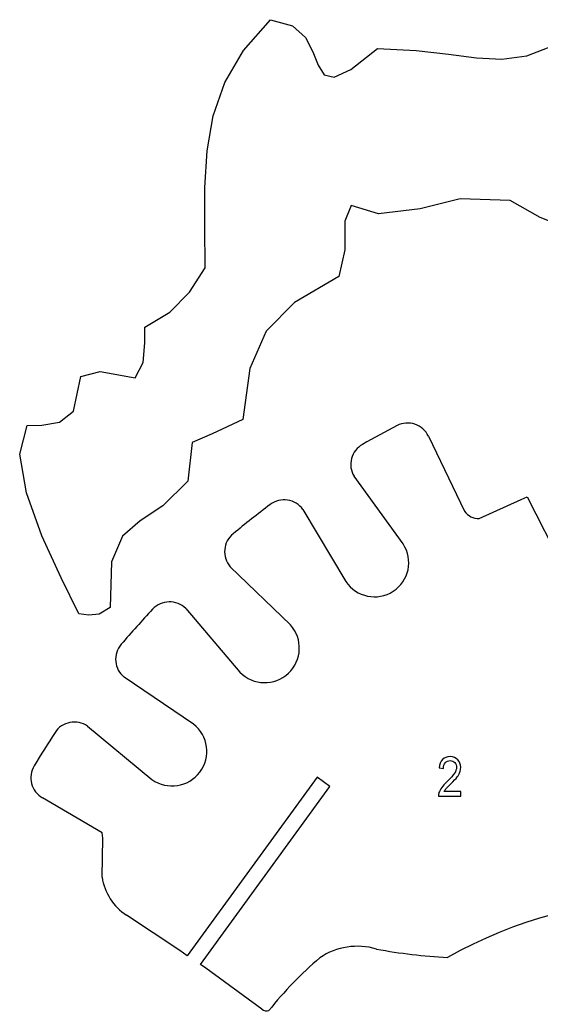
# Model space of a CAD drawing. Header units: millimetres. Extents: x -145 to 189, y -186 to 77.
# Drawn here: x -143.1 to -108.5, y -47.1 to 18.8 of the extents above; entities that cross this region are included whole.
import ezdxf

# ---------------------------------------------------------------- set-up
doc = ezdxf.new("R2010")
doc.units = ezdxf.units.MM
doc.header["$MEASUREMENT"] = 0
doc.layers.add('Capa 1', color=7, linetype='Continuous')

msp = doc.modelspace()

# ---------------------------------------------------------------- linework, layer by layer
at = {"layer": 'Capa 1', "lineweight": 25}
for points in [[(-128.2404, 16.7393), (-128.2404, 16.7393), (-126.4361, 18.7661), (-126.4361, 18.7661)], [(-126.4361, 18.7661), (-126.4361, 18.7661), (-124.9837, 18.3758), (-124.9837, 18.3758)], [(-124.9837, 18.3758), (-124.9837, 18.3758), (-124.1271, 17.585), (-124.1271, 17.585)], [(-124.1271, 17.585), (-124.1271, 17.585), (-123.626, 16.6404), (-123.626, 16.6404)], [(-129.4857, 14.6071), (-129.4857, 14.6071), (-128.2404, 16.7393), (-128.2404, 16.7393)], [(-123.626, 16.6404), (-123.626, 16.6404), (-123.2773, 15.7497), (-123.2773, 15.7497)], [(-121.1147, 15.464), (-121.1147, 15.464), (-119.3375, 16.8535), (-119.3375, 16.8535)], [(-119.3375, 16.8535), (-119.3375, 16.8535), (-116.7783, 16.7371), (-116.7783, 16.7371)], [(-116.7783, 16.7371), (-116.7783, 16.7371), (-114.6364, 16.4853), (-114.6364, 16.4853)], [(-114.6364, 16.4853), (-114.6364, 16.4853), (-112.7818, 16.2446), (-112.7818, 16.2446)], [(-109.4196, 16.3823), (-109.4196, 16.3823), (-107.6548, 17.053), (-107.6548, 17.053)], [(-112.7818, 16.2446), (-112.7818, 16.2446), (-111.0857, 16.1617), (-111.0857, 16.1617)], [(-111.0857, 16.1617), (-111.0857, 16.1617), (-109.4196, 16.3823), (-109.4196, 16.3823)], [(-123.2773, 15.7497), (-123.2773, 15.7497), (-122.8781, 15.1207), (-122.8781, 15.1207)], [(-122.2264, 14.9569), (-122.2264, 14.9569), (-121.1147, 15.464), (-121.1147, 15.464)], [(-130.2524, 12.3882), (-130.2524, 12.3882), (-129.4857, 14.6071), (-129.4857, 14.6071)], [(-122.8781, 15.1207), (-122.8781, 15.1207), (-122.2264, 14.9569), (-122.2264, 14.9569)], [(-130.6526, 10.0652), (-130.6526, 10.0652), (-130.2524, 12.3882), (-130.2524, 12.3882)], [(-130.799, 7.6207), (-130.799, 7.6207), (-130.6526, 10.0652), (-130.6526, 10.0652)], [(-130.8045, 5.0374), (-130.8045, 5.0374), (-130.799, 7.6207), (-130.799, 7.6207)], [(-113.8543, 6.8681), (-113.8543, 6.8681), (-116.521, 6.2022), (-116.521, 6.2022)], [(-110.5336, 6.7724), (-110.5336, 6.7724), (-113.8543, 6.8681), (-113.8543, 6.8681)], [(-108.549, 5.6343), (-108.549, 5.6343), (-110.5336, 6.7724), (-110.5336, 6.7724)], [(-121.0845, 6.4344), (-121.0845, 6.4344), (-121.504, 5.4001), (-121.504, 5.4001)], [(-119.2836, 5.876), (-119.2836, 5.876), (-121.0845, 6.4344), (-121.0845, 6.4344)], [(-116.521, 6.2022), (-116.521, 6.2022), (-119.2836, 5.876), (-119.2836, 5.876)], [(-121.504, 5.4001), (-121.504, 5.4001), (-121.5007, 3.4871), (-121.5007, 3.4871)], [(-106.2006, 4.7103), (-106.2006, 4.7103), (-108.549, 5.6343), (-108.549, 5.6343)], [(-130.7812, 2.2993), (-130.7812, 2.2993), (-130.8045, 5.0374), (-130.8045, 5.0374)], [(-121.5007, 3.4871), (-121.5007, 3.4871), (-121.9134, 1.7138), (-121.9134, 1.7138)], [(-131.8304, 0.6787), (-131.8304, 0.6787), (-130.7812, 2.2993), (-130.7812, 2.2993)], [(-121.9134, 1.7138), (-121.9134, 1.7138), (-124.8612, -0.007), (-124.8612, -0.007)], [(-133.1376, -0.6615), (-133.1376, -0.6615), (-131.8304, 0.6787), (-131.8304, 0.6787)], [(-124.8612, -0.007), (-124.8612, -0.007), (-126.7436, -1.9233), (-126.7436, -1.9233)], [(-134.7877, -1.6528), (-134.7877, -1.6528), (-133.1376, -0.6615), (-133.1376, -0.6615)], [(-134.7974, -2.6948), (-134.7974, -2.6948), (-134.7877, -1.6528), (-134.7877, -1.6528)], [(-126.7436, -1.9233), (-126.7436, -1.9233), (-127.8063, -4.3927), (-127.8063, -4.3927)], [(-134.9008, -3.9898), (-134.9008, -3.9898), (-134.7974, -2.6948), (-134.7974, -2.6948)], [(-139.0249, -4.9351), (-139.0249, -4.9351), (-137.7416, -4.6021), (-137.7416, -4.6021)], [(-137.7416, -4.6021), (-137.7416, -4.6021), (-135.4274, -5.0123), (-135.4274, -5.0123)], [(-135.4274, -5.0123), (-135.4274, -5.0123), (-134.9008, -3.9898), (-134.9008, -3.9898)], [(-127.8063, -4.3927), (-127.8063, -4.3927), (-128.2919, -7.7755), (-128.2919, -7.7755)], [(-139.5316, -7.2408), (-139.5316, -7.2408), (-139.0249, -4.9351), (-139.0249, -4.9351)], [(-140.462, -7.9649), (-140.462, -7.9649), (-139.5316, -7.2408), (-139.5316, -7.2408)], [(-128.2919, -7.7755), (-128.2919, -7.7755), (-130.3274, -8.7258), (-130.3274, -8.7258)], [(-143.0839, -10.0946), (-143.0839, -10.0946), (-142.5886, -8.1873), (-142.5886, -8.1873)], [(-142.5886, -8.1873), (-142.5886, -8.1873), (-141.6159, -8.1638), (-141.6159, -8.1638)], [(-141.6159, -8.1638), (-141.6159, -8.1638), (-140.462, -7.9649), (-140.462, -7.9649)], [(-118.0401, -8.1895), (-118.8146, -8.5912), (-119.582, -9.0065), (-120.3419, -9.435)], [(-130.3274, -8.7258), (-130.3274, -8.7258), (-131.654, -9.3219), (-131.654, -9.3219)], [(-115.9611, -8.8834), (-115.9611, -8.8834), (-113.564, -13.871), (-113.564, -13.871)], [(-131.654, -9.3219), (-131.654, -9.3219), (-131.9292, -11.8862), (-131.9292, -11.8862)], [(-142.6437, -12.6534), (-142.6437, -12.6534), (-143.0839, -10.0946), (-143.0839, -10.0946)], [(-117.6383, -16.0537), (-117.6383, -16.0537), (-120.8981, -11.5553), (-120.8981, -11.5553)], [(-131.9292, -11.8862), (-131.9292, -11.8862), (-133.6019, -13.5089), (-133.6019, -13.5089)], [(-141.6139, -15.5097), (-141.6139, -15.5097), (-142.6437, -12.6534), (-142.6437, -12.6534)], [(-112.5893, -14.3551), (-112.5893, -14.3551), (-109.8109, -13.0948), (-109.8109, -13.0948)], [(-109.8109, -13.0948), (-109.8109, -13.0948), (-109.4036, -12.9098), (-109.4036, -12.9098)], [(-109.4036, -12.9098), (-109.4036, -12.9098), (-107.0822, -17.4881), (-107.0822, -17.4881)], [(-133.6019, -13.5089), (-133.6019, -13.5089), (-135.1009, -14.5046), (-135.1009, -14.5046)], [(-126.4589, -13.4327), (-127.293, -14.0648), (-128.116, -14.7116), (-128.9274, -15.3725)], [(-124.296, -13.7601), (-124.296, -13.7601), (-121.4393, -18.5348), (-121.4393, -18.5348)], [(-113.564, -13.871), (-113.3455, -14.191), (-112.9763, -14.3743), (-112.5893, -14.3551)], [(-135.1009, -14.5046), (-135.1009, -14.5046), (-136.2795, -15.5271), (-136.2795, -15.5271)], [(-140.339, -18.3073), (-140.339, -18.3073), (-141.6139, -15.5097), (-141.6139, -15.5097)], [(-136.2795, -15.5271), (-136.2795, -15.5271), (-136.993, -17.2289), (-136.993, -17.2289)], [(-136.993, -17.2289), (-136.993, -17.2289), (-137.0952, -20.2688), (-137.0952, -20.2688)], [(-125.1209, -21.4257), (-125.1209, -21.4257), (-129.1123, -17.5616), (-129.1123, -17.5616)], [(-139.1611, -20.6928), (-139.1611, -20.6928), (-140.339, -18.3073), (-140.339, -18.3073)], [(-137.0952, -20.2688), (-137.0952, -20.2688), (-137.8197, -20.7203), (-137.8197, -20.7203)], [(-134.2714, -20.3856), (-134.98, -21.15), (-135.6752, -21.9266), (-136.3566, -22.7153)], [(-132.0752, -20.341), (-132.0752, -20.341), (-128.4742, -24.5711), (-128.4742, -24.5711)], [(-138.507, -20.7712), (-138.507, -20.7712), (-139.1611, -20.6928), (-139.1611, -20.6928)], [(-137.8197, -20.7203), (-137.8197, -20.7203), (-138.507, -20.7712), (-138.507, -20.7712)], [(-131.557, -28.0151), (-131.557, -28.0151), (-136.1587, -24.9028), (-136.1587, -24.9028)], [(-138.5941, -28.1545), (-138.5941, -28.1545), (-134.313, -31.6952), (-134.313, -31.6952)], [(-140.7455, -28.5742), (-141.2217, -29.3052), (-141.6852, -30.0444), (-142.1355, -30.7917)], [(-123.3551, -31.5497), (-123.3551, -31.5497), (-131.9772, -43.4042), (-131.9772, -43.4042)], [(-122.5117, -32.1703), (-122.5117, -32.1703), (-123.3551, -31.5497), (-123.3551, -31.5497)], [(-131.1007, -43.9795), (-131.1007, -43.9795), (-122.5117, -32.1703), (-122.5117, -32.1703)], [(-137.6109, -35.2319), (-137.6109, -35.2319), (-141.5758, -32.9109), (-141.5758, -32.9109)], [(-137.5817, -35.6056), (-137.5817, -35.6056), (-137.6109, -35.2319), (-137.6109, -35.2319)], [(-137.6287, -38.1855), (-137.6287, -38.1855), (-137.5817, -35.6056), (-137.5817, -35.6056)], [(-137.6287, -38.1855), (-137.4649, -39.2194), (-136.8755, -40.1373), (-136.0036, -40.7165)], [(-85.8111, -43.0442), (-94.9001, -38.3086), (-105.7668, -38.4874), (-114.695, -43.5196)], [(-132.4718, -43.0629), (-132.4718, -43.0629), (-136.0036, -40.7165), (-136.0036, -40.7165)], [(-119.4054, -42.961), (-120.6839, -42.5811), (-122.0654, -42.7944), (-123.1699, -43.5421)], [(-131.9772, -43.4042), (-131.9772, -43.4042), (-132.4718, -43.0629), (-132.4718, -43.0629)], [(-119.4054, -42.961), (-117.8492, -43.2503), (-116.2757, -43.4369), (-114.695, -43.5197)], [(-130.7353, -44.2338), (-130.7353, -44.2338), (-131.1007, -43.9795), (-131.1007, -43.9795)], [(-123.1699, -43.5421), (-124.4095, -44.5988), (-125.5431, -45.774), (-126.5544, -47.051)], [(-127.0142, -46.9605), (-127.0142, -46.9605), (-130.7353, -44.2338), (-130.7353, -44.2338)], [(-127.0142, -46.9605), (-126.8808, -47.0547), (-126.7136, -47.0876), (-126.5544, -47.051)]]:
    msp.add_open_spline(points, degree=3, dxfattribs=at)
for points in [[(-115.9611, -8.8834), (-116.14, -8.5112), (-116.462, -8.2273), (-116.8538, -8.0966), (-116.8538, -8.0966), (-117.2455, -7.9658), (-117.6735, -7.9994), (-118.0401, -8.1895)], [(-120.3419, -9.435), (-120.7017, -9.6379), (-120.9639, -9.978), (-121.0687, -10.3775), (-121.0687, -10.3775), (-121.1735, -10.777), (-121.112, -11.2019), (-120.8981, -11.5553)], [(-124.296, -13.7601), (-124.5359, -13.4253), (-124.901, -13.2016), (-125.3083, -13.14), (-125.3083, -13.14), (-125.7156, -13.0783), (-126.1306, -13.1839), (-126.4589, -13.4327)], [(-128.9274, -15.3725), (-129.2486, -15.6342), (-129.4496, -16.0151), (-129.4845, -16.4278), (-129.4845, -16.4278), (-129.5193, -16.8406), (-129.385, -17.2498), (-129.1123, -17.5616)], [(-121.4393, -18.5348), (-120.7542, -19.5844), (-119.3479, -19.8799), (-118.2983, -19.1948), (-118.2983, -19.1948), (-117.2486, -18.5097), (-116.9532, -17.1034), (-117.6383, -16.0537)], [(-132.0752, -20.341), (-132.3689, -20.0489), (-132.7687, -19.8887), (-133.1828, -19.8971), (-133.1828, -19.8971), (-133.5969, -19.9055), (-133.9898, -20.0818), (-134.2714, -20.3856)], [(-128.4742, -24.5711), (-127.5997, -25.4673), (-126.1688, -25.4989), (-125.2556, -24.6422), (-125.2556, -24.6422), (-124.3423, -23.7856), (-124.2824, -22.3557), (-125.1209, -21.4257)], [(-136.3566, -22.7153), (-136.6274, -23.0286), (-136.7592, -23.4386), (-136.7219, -23.851), (-136.7219, -23.851), (-136.6846, -24.2635), (-136.4813, -24.6431), (-136.1587, -24.9028)], [(-138.5941, -28.1545), (-138.933, -27.9185), (-139.3532, -27.83), (-139.7586, -27.909), (-139.7586, -27.909), (-140.164, -27.9881), (-140.52, -28.2281), (-140.7455, -28.5742)], [(-134.313, -31.6952), (-133.2961, -32.4242), (-131.8829, -32.2062), (-131.1329, -31.2047), (-131.1329, -31.2047), (-130.3829, -30.2032), (-130.5713, -28.7858), (-131.557, -28.0151)], [(-142.1355, -30.7917), (-142.3487, -31.1454), (-142.4095, -31.5704), (-142.304, -31.9697), (-142.304, -31.9697), (-142.1986, -32.3691), (-141.9358, -32.7086), (-141.5758, -32.9109)]]:
    msp.add_open_spline(points, degree=3, knots=[0, 0, 0, 0, 0.3333333, 0.3333333, 0.3333333, 0.3333333, 1, 1, 1, 1], dxfattribs=at)
at = {"layer": 'Capa 1'}
msp.add_open_spline([(-113.8164, -32.4895), (-113.8164, -32.4895), (-113.8164, -32.7949), (-113.8164, -32.7949), (-113.8164, -32.7949), (-113.8164, -32.7949), (-115.2972, -32.7949), (-115.2972, -32.7949), (-115.2972, -32.7949), (-115.2993, -32.7179), (-115.2883, -32.644), (-115.2649, -32.5725), (-115.2649, -32.5725), (-115.2268, -32.4555), (-115.1659, -32.3398), (-115.0822, -32.2265), (-115.0822, -32.2265), (-114.9983, -32.1131), (-114.8785, -31.9822), (-114.7229, -31.8338), (-114.7229, -31.8338), (-114.4808, -31.6017), (-114.3163, -31.418), (-114.2304, -31.2823), (-114.2304, -31.2823), (-114.1439, -31.1465), (-114.1007, -31.0181), (-114.1007, -30.8969), (-114.1007, -30.8969), (-114.1007, -30.7702), (-114.1398, -30.6635), (-114.2179, -30.5763), (-114.2179, -30.5763), (-114.296, -30.4896), (-114.398, -30.446), (-114.5235, -30.446), (-114.5235, -30.446), (-114.6562, -30.446), (-114.7625, -30.492), (-114.8421, -30.5842), (-114.8421, -30.5842), (-114.9218, -30.6757), (-114.9619, -30.8029), (-114.9629, -30.9659), (-114.9629, -30.9659), (-114.9629, -30.9659), (-115.244, -30.9332), (-115.244, -30.9332), (-115.244, -30.9332), (-115.2248, -30.6884), (-115.1519, -30.5017), (-115.0259, -30.3733), (-115.0259, -30.3733), (-114.8994, -30.2448), (-114.7302, -30.1805), (-114.5172, -30.1805), (-114.5172, -30.1805), (-114.3028, -30.1805), (-114.1325, -30.2496), (-114.0075, -30.3884), (-114.0075, -30.3884), (-113.8821, -30.5272), (-113.8196, -30.6993), (-113.8196, -30.9041), (-113.8196, -30.9041), (-113.8196, -31.0084), (-113.8378, -31.1108), (-113.8748, -31.2114), (-113.8748, -31.2114), (-113.9112, -31.3126), (-113.9721, -31.4186), (-114.057, -31.5301), (-114.057, -31.5301), (-114.1424, -31.641), (-114.2834, -31.7944), (-114.4803, -31.9883), (-114.4803, -31.9883), (-114.6453, -32.1495), (-114.7515, -32.2586), (-114.7984, -32.3161), (-114.7984, -32.3161), (-114.8452, -32.3737), (-114.8838, -32.4313), (-114.9145, -32.4895), (-114.9145, -32.4895), (-114.9145, -32.4895), (-113.8164, -32.4895), (-113.8164, -32.4895)], degree=3, knots=[0, 0, 0, 0, 0.0434783, 0.0434783, 0.0434783, 0.0434783, 0.0869565, 0.0869565, 0.0869565, 0.0869565, 0.1304348, 0.1304348, 0.1304348, 0.1304348, 0.173913, 0.173913, 0.173913, 0.173913, 0.2173913, 0.2173913, 0.2173913, 0.2173913, 0.2608696, 0.2608696, 0.2608696, 0.2608696, 0.3043478, 0.3043478, 0.3043478, 0.3043478, 0.3478261, 0.3478261, 0.3478261, 0.3478261, 0.3913043, 0.3913043, 0.3913043, 0.3913043, 0.4347826, 0.4347826, 0.4347826, 0.4347826, 0.4782609, 0.4782609, 0.4782609, 0.4782609, 0.5217391, 0.5217391, 0.5217391, 0.5217391, 0.5652174, 0.5652174, 0.5652174, 0.5652174, 0.6086957, 0.6086957, 0.6086957, 0.6086957, 0.6521739, 0.6521739, 0.6521739, 0.6521739, 0.6956522, 0.6956522, 0.6956522, 0.6956522, 0.7391304, 0.7391304, 0.7391304, 0.7391304, 0.7826087, 0.7826087, 0.7826087, 0.7826087, 0.826087, 0.826087, 0.826087, 0.826087, 0.8695652, 0.8695652, 0.8695652, 0.8695652, 0.9130435, 0.9130435, 0.9130435, 0.9130435, 1, 1, 1, 1], dxfattribs=at)

doc.saveas('drawing.dxf')
